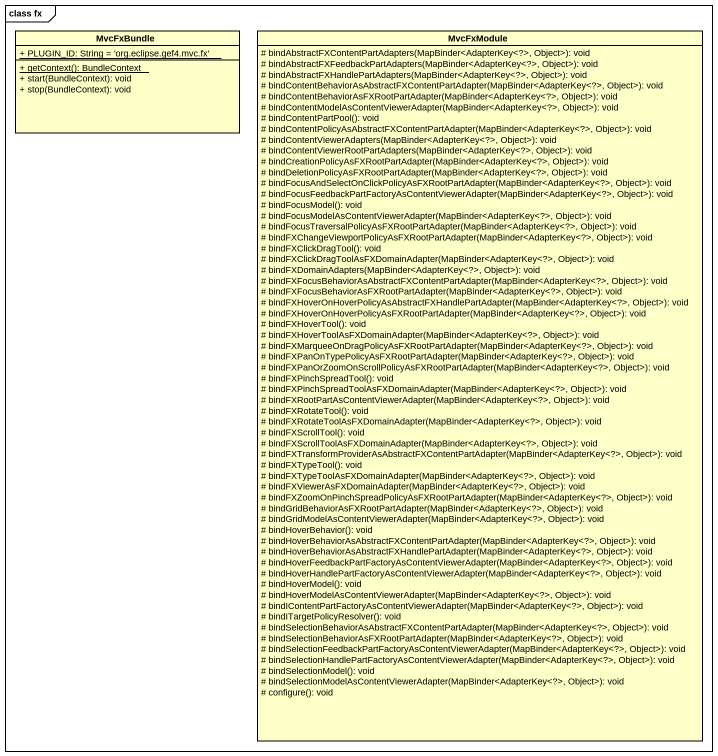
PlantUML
@startuml
mainframe class fx
hide circle
hide empty members
skinparam classAttributeIconSize 0
class MvcFxBundle #FFFFC8 {
  {static} + PLUGIN_ID: String = 'org.eclipse.gef4.mvc.fx'
  {static} + getContext(): BundleContext
  + start(BundleContext): void
  + stop(BundleContext): void
}
class MvcFxModule #FFFFC8 {
  # bindAbstractFXContentPartAdapters(MapBinder<AdapterKey<?>, Object>): void
  # bindAbstractFXFeedbackPartAdapters(MapBinder<AdapterKey<?>, Object>): void
  # bindAbstractFXHandlePartAdapters(MapBinder<AdapterKey<?>, Object>): void
  # bindContentBehaviorAsAbstractFXContentPartAdapter(MapBinder<AdapterKey<?>, Object>): void
  # bindContentBehaviorAsFXRootPartAdapter(MapBinder<AdapterKey<?>, Object>): void
  # bindContentModelAsContentViewerAdapter(MapBinder<AdapterKey<?>, Object>): void
  # bindContentPartPool(): void
  # bindContentPolicyAsAbstractFXContentPartAdapter(MapBinder<AdapterKey<?>, Object>): void
  # bindContentViewerAdapters(MapBinder<AdapterKey<?>, Object>): void
  # bindContentViewerRootPartAdapters(MapBinder<AdapterKey<?>, Object>): void
  # bindCreationPolicyAsFXRootPartAdapter(MapBinder<AdapterKey<?>, Object>): void
  # bindDeletionPolicyAsFXRootPartAdapter(MapBinder<AdapterKey<?>, Object>): void
  # bindFocusAndSelectOnClickPolicyAsFXRootPartAdapter(MapBinder<AdapterKey<?>, Object>): void
  # bindFocusFeedbackPartFactoryAsContentViewerAdapter(MapBinder<AdapterKey<?>, Object>): void
  # bindFocusModel(): void
  # bindFocusModelAsContentViewerAdapter(MapBinder<AdapterKey<?>, Object>): void
  # bindFocusTraversalPolicyAsFXRootPartAdapter(MapBinder<AdapterKey<?>, Object>): void
  # bindFXChangeViewportPolicyAsFXRootPartAdapter(MapBinder<AdapterKey<?>, Object>): void
  # bindFXClickDragTool(): void
  # bindFXClickDragToolAsFXDomainAdapter(MapBinder<AdapterKey<?>, Object>): void
  # bindFXDomainAdapters(MapBinder<AdapterKey<?>, Object>): void
  # bindFXFocusBehaviorAsAbstractFXContentPartAdapter(MapBinder<AdapterKey<?>, Object>): void
  # bindFXFocusBehaviorAsFXRootPartAdapter(MapBinder<AdapterKey<?>, Object>): void
  # bindFXHoverOnHoverPolicyAsAbstractFXHandlePartAdapter(MapBinder<AdapterKey<?>, Object>): void
  # bindFXHoverOnHoverPolicyAsFXRootPartAdapter(MapBinder<AdapterKey<?>, Object>): void
  # bindFXHoverTool(): void
  # bindFXHoverToolAsFXDomainAdapter(MapBinder<AdapterKey<?>, Object>): void
  # bindFXMarqueeOnDragPolicyAsFXRootPartAdapter(MapBinder<AdapterKey<?>, Object>): void
  # bindFXPanOnTypePolicyAsFXRootPartAdapter(MapBinder<AdapterKey<?>, Object>): void
  # bindFXPanOrZoomOnScrollPolicyAsFXRootPartAdapter(MapBinder<AdapterKey<?>, Object>): void
  # bindFXPinchSpreadTool(): void
  # bindFXPinchSpreadToolAsFXDomainAdapter(MapBinder<AdapterKey<?>, Object>): void
  # bindFXRootPartAsContentViewerAdapter(MapBinder<AdapterKey<?>, Object>): void
  # bindFXRotateTool(): void
  # bindFXRotateToolAsFXDomainAdapter(MapBinder<AdapterKey<?>, Object>): void
  # bindFXScrollTool(): void
  # bindFXScrollToolAsFXDomainAdapter(MapBinder<AdapterKey<?>, Object>): void
  # bindFXTransformProviderAsAbstractFXContentPartAdapter(MapBinder<AdapterKey<?>, Object>): void
  # bindFXTypeTool(): void
  # bindFXTypeToolAsFXDomainAdapter(MapBinder<AdapterKey<?>, Object>): void
  # bindFXViewerAsFXDomainAdapter(MapBinder<AdapterKey<?>, Object>): void
  # bindFXZoomOnPinchSpreadPolicyAsFXRootPartAdapter(MapBinder<AdapterKey<?>, Object>): void
  # bindGridBehaviorAsFXRootPartAdapter(MapBinder<AdapterKey<?>, Object>): void
  # bindGridModelAsContentViewerAdapter(MapBinder<AdapterKey<?>, Object>): void
  # bindHoverBehavior(): void
  # bindHoverBehaviorAsAbstractFXContentPartAdapter(MapBinder<AdapterKey<?>, Object>): void
  # bindHoverBehaviorAsAbstractFXHandlePartAdapter(MapBinder<AdapterKey<?>, Object>): void
  # bindHoverFeedbackPartFactoryAsContentViewerAdapter(MapBinder<AdapterKey<?>, Object>): void
  # bindHoverHandlePartFactoryAsContentViewerAdapter(MapBinder<AdapterKey<?>, Object>): void
  # bindHoverModel(): void
  # bindHoverModelAsContentViewerAdapter(MapBinder<AdapterKey<?>, Object>): void
  # bindIContentPartFactoryAsContentViewerAdapter(MapBinder<AdapterKey<?>, Object>): void
  # bindITargetPolicyResolver(): void
  # bindSelectionBehaviorAsAbstractFXContentPartAdapter(MapBinder<AdapterKey<?>, Object>): void
  # bindSelectionBehaviorAsFXRootPartAdapter(MapBinder<AdapterKey<?>, Object>): void
  # bindSelectionFeedbackPartFactoryAsContentViewerAdapter(MapBinder<AdapterKey<?>, Object>): void
  # bindSelectionHandlePartFactoryAsContentViewerAdapter(MapBinder<AdapterKey<?>, Object>): void
  # bindSelectionModel(): void
  # bindSelectionModelAsContentViewerAdapter(MapBinder<AdapterKey<?>, Object>): void
  # configure(): void
}
@enduml
